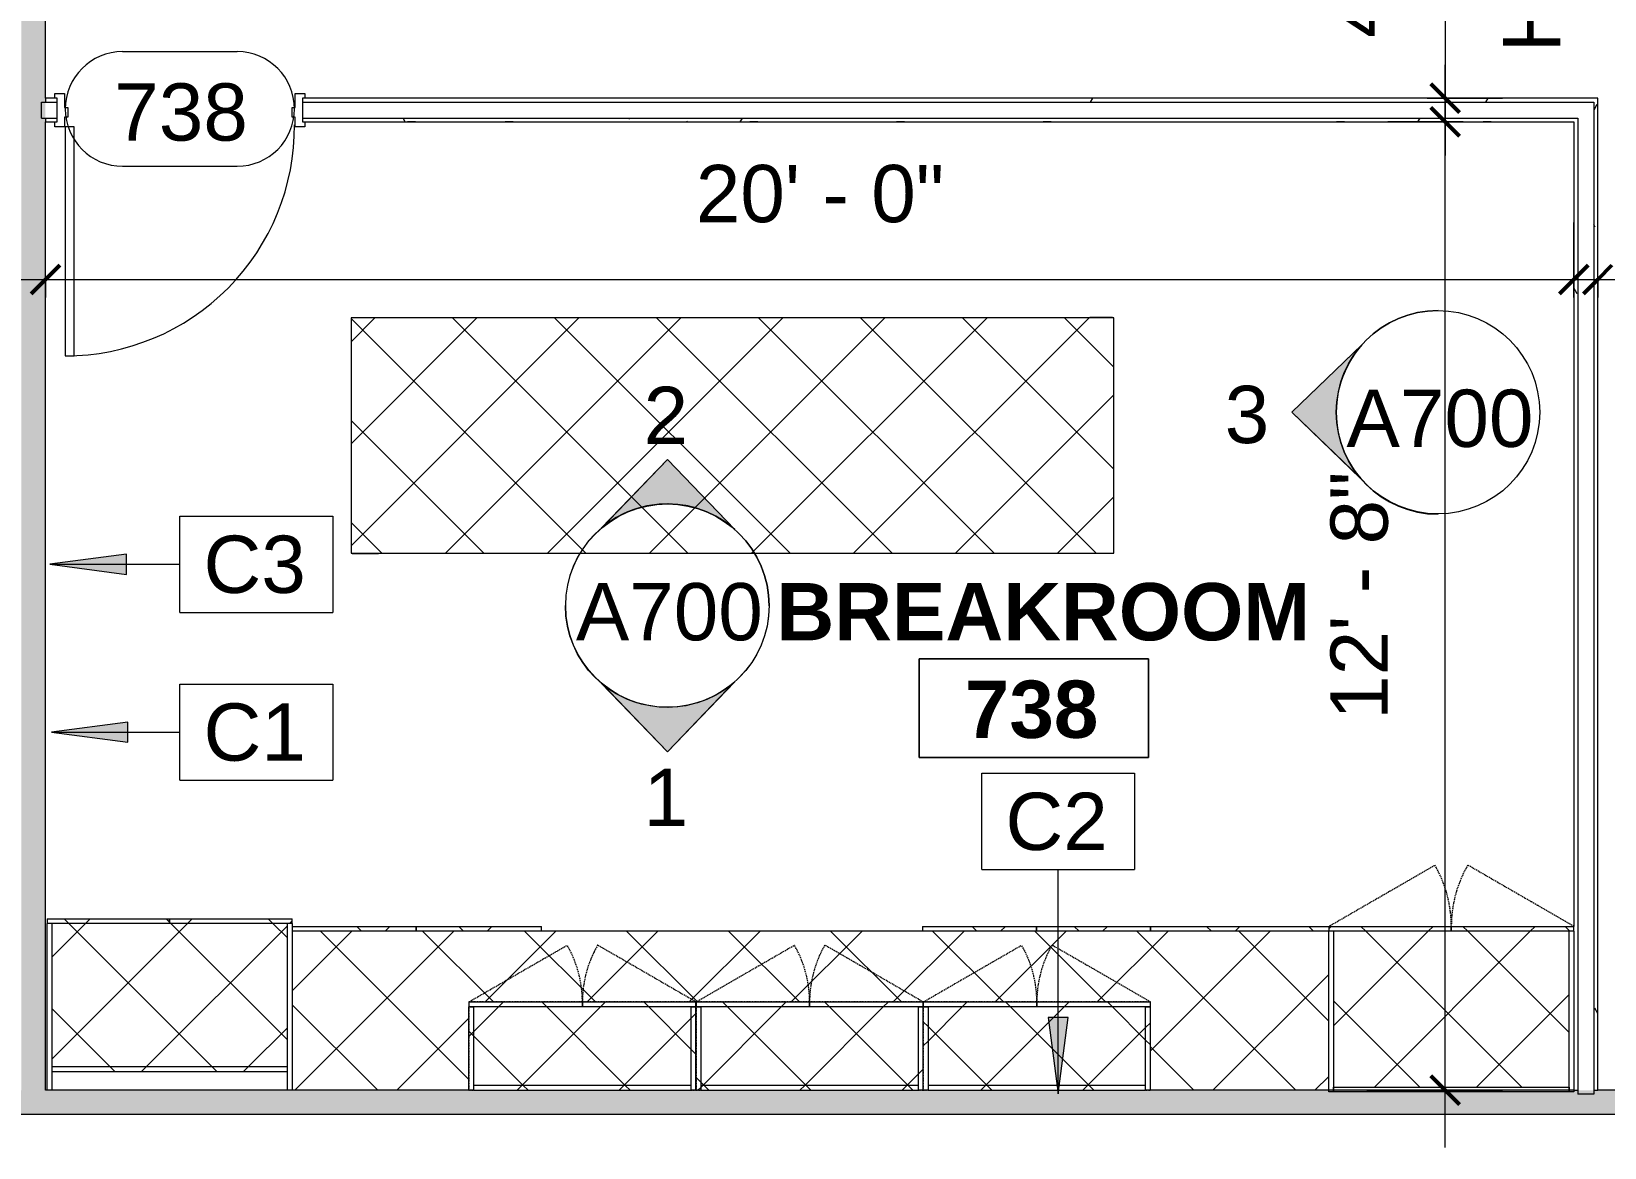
# Model space of a CAD drawing. Header units: inches. Extents: x 920 to 3228, y -557 to 2680.
# Drawn here: x 1919 to 2166.1, y 1490 to 1665.4 of the extents above; entities that cross this region are included whole.
import ezdxf

# ---------------------------------------------------------------- set-up
doc = ezdxf.new("R2010")
doc.units = ezdxf.units.IN
doc.header["$MEASUREMENT"] = 0
doc.linetypes.add('Dash', pattern=[0.25, 0.125, -0.125])
doc.linetypes.add('Hidden', pattern=[0.28125, 0.1875, -0.09375])
for name, color, linetype, lineweight in [('A-ANNO-DIMS', 211, 'Continuous', 9), ('A-ANNO-DIMS-96', 211, 'Continuous', 9), ('A-ANNO-KEYN', 231, 'Continuous', 9), ('A-AREA-IDEN', 2, 'Continuous', 9), ('A-DOOR', 31, 'Continuous', 13), ('A-DOOR-IDEN', 31, 'Continuous', 9), ('A-WALL', 113, 'Continuous', 13), ('A-WALL-PATT', 111, 'Continuous', 13), ('G-ANNO-SYMB', 111, 'Continuous', 9), ('I-WALL', 2, 'Continuous', 13), ('Q-CASE', 31, 'Continuous', 13), ('Q-CASE-HDLN', 31, 'Dash', 9)]:
    doc.layers.add(name, color=color, linetype=linetype, lineweight=lineweight)
doc.styles.add('Arial', font='arial.ttf', dxfattribs={"height": 9})
doc.styles.add('Swis721 Lt BT', font='swissl.ttf', dxfattribs={"height": 9})
doc.styles.add('Swis721 Lt BT_B', font='', dxfattribs={"height": 9})
doc.styles.get('Swis721 Lt BT_B').set_extended_font_data('Swis721 Lt BT', bold=True)
doc.dimstyles.new('OTJ_-_3_32__Linear__1_2__Tolerance', dxfattribs={"dimscale": 12, "dimtxt": 9.497835, "dimasz": 0.375, "dimexe": 0.75, "dimexo": 0.5, "dimgap": 0.5, "dimtad": 1, "dimdec": 1, "dimrnd": 0.5, "dimzin": 3, "dimdsep": 46, "dimlunit": 4, "dimtxsty": 'Swis721 Lt BT', "dimblk1": 'OBLIQUE', "dimblk2": 'OBLIQUE', "dimsah": 1, "dimcen": 0.09, "dimdle": 0.75, "dimazin": 0, "dimtfac": 1, "dimtdec": 4, "dimtix": 1, "dimtmove": 0, "dimatfit": 3, "dimfxl": 1, "dimtvp": 1, "dimfrac": 2, "dimtolj": 1, "dimtzin": 0, "dimarcsym": 2})
pattern_1 = [(45, (-1254.684, -1496.68), (-8.01223, 8.01223), []), (135, (-1254.684, -1496.68), (-8.01223, -8.01223), [])]
pattern_2 = [(45, (-1456, -1493.477), (-8.012227, 8.012227), []), (135, (-1456, -1493.477), (-8.012227, -8.012227), [])]
pattern_3 = [(225, (1431.991, 1498.43), (8.01223, -8.01223), []), (315, (1431.991, 1498.43), (8.01223, 8.01223), [])]
pattern_4 = [(45, (-1392.311, -1496.68), (-8.01223, 8.01223), []), (135, (-1392.311, -1496.68), (-8.01223, -8.01223), [])]
pattern_5 = [(225, (1336.368, 1498.43), (8.01223, -8.01223), []), (315, (1336.368, 1498.43), (8.01223, 8.01223), [])]
pattern_6 = [(45, (-1356.623, -1496.68), (-8.01223, 8.01223), []), (135, (-1356.623, -1496.68), (-8.01223, -8.01223), [])]
pattern_7 = [(45, (-1320.934, -1496.68), (-8.01223, 8.01223), []), (135, (-1320.934, -1496.68), (-8.01223, -8.01223), [])]
pattern_8 = [(0, (664.756, 0), (30.72, 7.68), [1.267, -21.773, 1.267, -21.773, -122.88]), (0, (664.756, 0), (30.72, 7.68), [-46.08, 1.267, -44.813, 1.267, -21.773, -53.76]), (0, (664.756, 0), (30.72, 7.68), [-115.2, 1.267, -14.093, 1.267, -37.133]), (120, (676.276, 3.84), (-22.011075, 22.7643), [1.267, -21.773, 1.267, -21.773, -122.88]), (120, (676.276, 3.84), (-22.011075, 22.7643), [-46.08, 1.267, -44.813, 1.267, -21.773, -53.76]), (120, (676.276, 3.84), (-22.011075, 22.7643), [-115.2, 1.267, -14.093, 1.267, -37.133]), (240, (680.116, 19.2), (-8.708925, -30.4443), [1.267, -21.773, 1.267, -21.773, -122.88]), (240, (680.116, 19.2), (-8.708925, -30.4443), [-46.08, 1.267, -44.813, 1.267, -21.773, -53.76]), (240, (680.116, 19.2), (-8.708925, -30.4443), [-115.2, 1.267, -14.093, 1.267, -37.133])]

# ---------------------------------------------------------------- blocks, each defined once
blk = doc.blocks.new('CW Cupbd2 - Fridge 80_h x 24_d - 2 Doors 2-7546946-Level XX  CONSTRUCTION')
at = {"layer": 'Q-CASE', "lineweight": 9}
h = blk.add_hatch(dxfattribs=at)
h.set_pattern_fill('FP_2', color=256, style=0, pattern_type=2)
h.set_pattern_definition(pattern_1)
h.paths.add_polyline_path([(2, 28.56), (21.25, 28.56), (21.25, 29.31), (2, 29.31)], flags=0)
h = blk.add_hatch(dxfattribs=at)
h.set_pattern_fill('FP_2', color=256, style=0, pattern_type=2)
h.set_pattern_definition(pattern_1)
h.paths.add_polyline_path([(18.12, 6.06), (39.75, 6.06), (39.75, 28.56), (2.75, 28.56), (2.75, 6.06)], flags=0)
h = blk.add_hatch(dxfattribs=at)
h.set_pattern_fill('FP_2', color=256, style=0, pattern_type=2)
h.set_pattern_definition(pattern_1)
h.paths.add_polyline_path([(40.5, 28.56), (40.5, 29.31), (21.25, 29.31), (21.25, 28.56), (40.25, 28.56)], flags=0)
h = blk.add_hatch(dxfattribs=at)
h.set_pattern_fill('FP_2', color=256, style=0, pattern_type=2)
h.set_pattern_definition(pattern_1)
h.paths.add_polyline_path([(18.12, 5.31), (39.75, 5.31), (39.75, 6.06), (2.75, 6.06), (2.75, 5.31)], flags=0)
for p, q in [((2, 29.31), (21.25, 29.31)), ((2, 29.31), (2, 28.56)), ((21.25, 28.56), (2, 28.56)), ((2.75, 28.56), (2.75, 6.06)), ((21.25, 28.56), (21.25, 29.31)), ((21.25, 29.31), (40.5, 29.31)), ((21.25, 29.31), (21.25, 28.56)), ((40.5, 28.56), (21.25, 28.56)), ((39.75, 6.06), (39.75, 28.56)), ((40.5, 28.56), (40.5, 29.31)), ((39.75, 6.06), (2.75, 6.06)), ((2.75, 6.06), (2.75, 5.31)), ((2.75, 5.31), (39.75, 5.31)), ((39.75, 5.31), (39.75, 6.06))]:
    blk.add_line(p, q, dxfattribs=at)
at = {"layer": 'Q-CASE', "lineweight": 20}
for p, q in [((2, 2.36), (2, 28.56)), ((40.5, 28.56), (40.5, 2.36)), ((2.75, 5.31), (2.75, 2.36)), ((39.75, 2.36), (39.75, 5.31)), ((2.75, 2.36), (2, 2.36)), ((40.5, 2.36), (39.75, 2.36))]:
    blk.add_line(p, q, dxfattribs=at)
blk = doc.blocks.new('CW Cupbd Combined - Oven Tower 96_h x 24_d _2 Microwaves_-7605141-Level XX  CONSTRUCTION')
at = {"layer": 'Q-CASE', "lineweight": 9}
h = blk.add_hatch(dxfattribs=at)
h.set_pattern_fill('FP_3', color=256, style=0, pattern_type=2)
h.set_pattern_definition(pattern_2)
h.paths.add_polyline_path([(2, 30.56), (21.25, 30.56), (21.25, 31.31), (2, 31.31)], flags=0)
h = blk.add_hatch(dxfattribs=at)
h.set_pattern_fill('FP_3', color=256, style=0, pattern_type=2)
h.set_pattern_definition(pattern_2)
h.paths.add_polyline_path([(21.25, 6.06), (39.75, 6.06), (39.75, 30.56), (2.75, 30.56), (2.75, 6.06), (10.47, 6.06)], flags=0)
h = blk.add_hatch(dxfattribs=at)
h.set_pattern_fill('FP_3', color=256, style=0, pattern_type=2)
h.set_pattern_definition(pattern_2)
h.paths.add_polyline_path([(40.5, 30.56), (40.5, 31.31), (21.25, 31.31), (21.25, 30.56), (39.75, 30.56)], flags=0)
at = {"layer": 'Q-CASE', "linetype": 'Hidden', "lineweight": 9}
for p, q in [((2, 31.31), (18.67, 40.94)), ((40.5, 31.31), (23.82, 40.94))]:
    blk.add_line(p, q, dxfattribs=at)
at = {"layer": 'Q-CASE', "lineweight": 9}
for p, q in [((2, 31.31), (21.25, 31.31)), ((2, 31.31), (2, 30.56)), ((21.25, 30.56), (2, 30.56)), ((21.25, 30.56), (21.25, 31.31)), ((21.25, 31.31), (40.5, 31.31)), ((21.25, 31.31), (21.25, 30.56)), ((40.5, 30.56), (21.25, 30.56)), ((40.5, 30.56), (40.5, 31.31))]:
    blk.add_line(p, q, dxfattribs=at)
at = {"layer": 'Q-CASE', "lineweight": 20}
for p, q in [((2, 5.31), (2, 30.56)), ((2.75, 30.56), (2.75, 5.31)), ((39.75, 5.31), (39.75, 30.56)), ((40.5, 30.56), (40.5, 5.31)), ((2.75, 5.31), (2, 5.31)), ((2.75, 6.06), (39.75, 6.06)), ((2.75, 5.31), (2.75, 6.06)), ((39.75, 5.31), (2.75, 5.31)), ((39.75, 6.06), (39.75, 5.31)), ((40.5, 5.31), (39.75, 5.31))]:
    blk.add_line(p, q, dxfattribs=at)
at = {"layer": 'Q-CASE', "linetype": 'Hidden', "lineweight": 9}
for centre, start, end in [((2, 31.31), 359.5, 30), ((40.5, 31.31), 150, 180.5)]:
    blk.add_arc(centre, 19.25, start, end, dxfattribs=at)
blk = doc.blocks.new('CW Cupbd2 - UB 34_5_h x 24_d - 2 Doors - 2 Shelves-7604715-Level XX  CONSTRUCTION')
at = {"layer": 'Q-CASE', "lineweight": 9}
h = blk.add_hatch(dxfattribs=at)
h.set_pattern_fill('FP_4', color=256, style=0, pattern_type=2)
h.set_pattern_definition(pattern_3)
h.paths.add_polyline_path([(7.75, -25.61), (2, -25.61), (2, -26.36), (19.89, -26.36), (19.89, -25.61)], flags=0)
h = blk.add_hatch(dxfattribs=at)
h.set_pattern_fill('FP_4', color=256, style=0, pattern_type=2)
h.set_pattern_definition(pattern_3)
h.paths.add_polyline_path([(19.89, -25.61), (19.89, -26.36), (37.78, -26.36), (37.78, -25.61), (37.03, -25.61)], flags=0)
for p, q in [((2, -25.61), (2, -26.36)), ((19.89, -26.36), (2, -26.36)), ((19.89, -26.36), (19.89, -25.61)), ((19.89, -25.61), (19.89, -26.36)), ((37.78, -26.36), (19.89, -26.36)), ((37.78, -26.36), (37.78, -25.61))]:
    blk.add_line(p, q, dxfattribs=at)
blk = doc.blocks.new('C-Counter Top - ADJ HEIGHT-7769889-Level XX  CONSTRUCTION')
at = {"layer": 'Q-CASE', "lineweight": 9}
h = blk.add_hatch(dxfattribs=at)
h.set_pattern_fill('FP_5', color=256, style=0, pattern_type=2)
h.set_pattern_definition([(45, (-1342.191, -1499.042), (-8.012227, 8.012227), []), (135, (-1342.191, -1499.042), (-8.012227, -8.012227), [])])
h.paths.add_polyline_path([(-47.01, 0), (-19.26, 0), (-19.26, 13.88), (87.8, 13.88), (87.8, 0), (115.8, 0), (115.8, 25), (-47.01, 25)], flags=0)
blk.add_line((115.8, 25), (-47.01, 25), dxfattribs=at)
blk = doc.blocks.new('CW Cupbd Ohead1 - 37_h x 13 7_8_d - 2 Doors - Open Below-7611470-Level XX  CONSTRUCTION')
at = {"layer": 'Q-CASE', "lineweight": 9}
h = blk.add_hatch(dxfattribs=at)
h.set_pattern_fill('FP_6', color=256, style=0, pattern_type=2)
h.set_pattern_definition(pattern_4)
h.paths.add_polyline_path([(2, 15.45), (19.84, 15.45), (19.84, 16.24), (2, 16.24)], flags=0)
h = blk.add_hatch(dxfattribs=at)
h.set_pattern_fill('FP_6', color=256, style=0, pattern_type=2)
h.set_pattern_definition(pattern_4)
h.paths.add_polyline_path([(2, 2.36), (2.75, 2.36), (2.75, 15.45), (2, 15.45), (2, 3.11)], flags=0)
h = blk.add_hatch(dxfattribs=at)
h.set_pattern_fill('FP_6', color=256, style=0, pattern_type=2)
h.set_pattern_definition(pattern_4)
h.paths.add_polyline_path([(2.75, 3.11), (36.93, 3.11), (36.93, 15.45), (2.75, 15.45)], flags=0)
h = blk.add_hatch(dxfattribs=at)
h.set_pattern_fill('FP_6', color=256, style=0, pattern_type=2)
h.set_pattern_definition(pattern_4)
h.paths.add_polyline_path([(37.68, 15.45), (37.68, 16.24), (19.84, 16.24), (19.84, 15.45), (36.93, 15.45)], flags=0)
h = blk.add_hatch(dxfattribs=at)
h.set_pattern_fill('FP_6', color=256, style=0, pattern_type=2)
h.set_pattern_definition(pattern_4)
h.paths.add_polyline_path([(36.93, 2.36), (37.68, 2.36), (37.68, 15.45), (36.93, 15.45), (36.93, 3.11)], flags=0)
h = blk.add_hatch(dxfattribs=at)
h.set_pattern_fill('FP_6', color=256, style=0, pattern_type=2)
h.set_pattern_definition(pattern_4)
h.paths.add_polyline_path([(31.93, 2.36), (36.93, 2.36), (36.93, 3.11), (2.75, 3.11), (2.75, 2.36)], flags=0)
at = {"layer": 'Q-CASE', "linetype": 'Hidden', "lineweight": 9}
for p, q in [((2, 16.24), (17.45, 25.16)), ((37.68, 16.24), (22.23, 25.16))]:
    blk.add_line(p, q, dxfattribs=at)
at = {"layer": 'Q-CASE', "lineweight": 9}
for p, q in [((2, 16.24), (19.84, 16.24)), ((2, 16.24), (2, 15.45)), ((19.84, 15.45), (2, 15.45)), ((2, 15.45), (2.75, 15.45)), ((2, 2.36), (2, 15.45)), ((2.75, 15.45), (2.75, 2.36)), ((19.84, 15.45), (19.84, 16.24)), ((19.84, 16.24), (37.68, 16.24)), ((19.84, 16.24), (19.84, 15.45)), ((37.68, 15.45), (19.84, 15.45)), ((36.93, 15.45), (37.68, 15.45)), ((36.93, 2.36), (36.93, 15.45)), ((37.68, 15.45), (37.68, 16.24)), ((37.68, 2.36), (37.68, 15.45)), ((36.93, 3.11), (2.75, 3.11)), ((2.75, 2.36), (2, 2.36)), ((2.75, 2.36), (36.93, 2.36)), ((37.68, 2.36), (36.93, 2.36))]:
    blk.add_line(p, q, dxfattribs=at)
at = {"layer": 'Q-CASE', "linetype": 'Hidden', "lineweight": 9}
for centre, start, end in [((2, 16.24), 359.5, 30), ((37.68, 16.24), 150, 180.5)]:
    blk.add_arc(centre, 17.84, start, end, dxfattribs=at)
at = {"layer": 'Q-CASE-HDLN'}
for p, q in [((37.68, 16.24), (2, 16.24)), ((2, 16.24), (2, 2.36)), ((37.68, 2.36), (37.68, 16.24)), ((2, 2.36), (37.68, 2.36))]:
    blk.add_line(p, q, dxfattribs=at)
blk = doc.blocks.new('CW Drawers - UB 34_5_h x 24_d - 4 Equal Drawers-7778418-Level XX  CONSTRUCTION')
at = {"layer": 'Q-CASE', "lineweight": 9}
h = blk.add_hatch(dxfattribs=at)
h.set_pattern_fill('FP_7', color=256, style=0, pattern_type=2)
h.set_pattern_definition([(45, (-1427.213, -1498.43), (-8.012227, 8.012227), []), (135, (-1427.213, -1498.43), (-8.012227, -8.012227), [])])
h.paths.add_polyline_path([(30.03, 25.61), (30.78, 25.61), (30.78, 26.36), (2.78, 26.36), (2.78, 25.61), (3.53, 25.61)], flags=0)
for q in [(30.78, 26.36), (2.78, 25.61)]:
    blk.add_line((2.78, 26.36), q, dxfattribs=at)
blk = doc.blocks.new('CW Cupbd2 - UB 34_5_h x 24_d - 2 Doors - 2 Shelves-7605663-Level XX  CONSTRUCTION')
at = {"layer": 'Q-CASE', "lineweight": 9}
h = blk.add_hatch(dxfattribs=at)
h.set_pattern_fill('FP_8', color=256, style=0, pattern_type=2)
h.set_pattern_definition(pattern_5)
h.paths.add_polyline_path([(21.72, -25.61), (2, -25.61), (2, -26.36), (21.72, -26.36)], flags=0)
h = blk.add_hatch(dxfattribs=at)
h.set_pattern_fill('FP_8', color=256, style=0, pattern_type=2)
h.set_pattern_definition(pattern_5)
h.paths.add_polyline_path([(31.94, -25.61), (21.72, -25.61), (21.72, -26.36), (41.19, -26.36), (41.19, -25.61), (40.69, -25.61)], flags=0)
for p, q in [((2, -25.61), (2, -26.36)), ((21.72, -26.36), (2, -26.36)), ((21.72, -26.36), (21.72, -25.61)), ((21.72, -25.61), (21.72, -26.36)), ((41.19, -26.36), (21.72, -26.36))]:
    blk.add_line(p, q, dxfattribs=at)
blk = doc.blocks.new('CW Cupbd Ohead1 - 37_h x 13 7_8_d - 2 Doors - Open Below-V10-Level XX  CONSTRUCTION')
at = {"layer": 'Q-CASE', "lineweight": 9}
h = blk.add_hatch(dxfattribs=at)
h.set_pattern_fill('FP_9', color=256, style=0, pattern_type=2)
h.set_pattern_definition(pattern_6)
h.paths.add_polyline_path([(2, 15.45), (19.84, 15.45), (19.84, 16.24), (2, 16.24)], flags=0)
h = blk.add_hatch(dxfattribs=at)
h.set_pattern_fill('FP_9', color=256, style=0, pattern_type=2)
h.set_pattern_definition(pattern_6)
h.paths.add_polyline_path([(2, 2.36), (2.75, 2.36), (2.75, 15.45), (2, 15.45), (2, 3.11)], flags=0)
h = blk.add_hatch(dxfattribs=at)
h.set_pattern_fill('FP_9', color=256, style=0, pattern_type=2)
h.set_pattern_definition(pattern_6)
h.paths.add_polyline_path([(36.93, 3.11), (36.93, 15.45), (2.75, 15.45), (2.75, 3.11), (19.84, 3.11)], flags=0)
h = blk.add_hatch(dxfattribs=at)
h.set_pattern_fill('FP_9', color=256, style=0, pattern_type=2)
h.set_pattern_definition(pattern_6)
h.paths.add_polyline_path([(37.68, 15.45), (37.68, 16.24), (19.84, 16.24), (19.84, 15.45), (36.93, 15.45)], flags=0)
h = blk.add_hatch(dxfattribs=at)
h.set_pattern_fill('FP_9', color=256, style=0, pattern_type=2)
h.set_pattern_definition(pattern_6)
h.paths.add_polyline_path([(36.93, 2.36), (37.68, 2.36), (37.68, 15.45), (36.93, 15.45), (36.93, 3.11)], flags=0)
h = blk.add_hatch(dxfattribs=at)
h.set_pattern_fill('FP_9', color=256, style=0, pattern_type=2)
h.set_pattern_definition(pattern_6)
h.paths.add_polyline_path([(36.93, 2.36), (36.93, 3.11), (2.75, 3.11), (2.75, 2.36), (13.02, 2.36)], flags=0)
at = {"layer": 'Q-CASE', "linetype": 'Hidden', "lineweight": 9}
for p, q in [((2, 16.24), (17.45, 25.16)), ((37.68, 16.24), (22.23, 25.16))]:
    blk.add_line(p, q, dxfattribs=at)
at = {"layer": 'Q-CASE', "lineweight": 9}
for p, q in [((2, 16.24), (19.84, 16.24)), ((2, 16.24), (2, 15.45)), ((19.84, 15.45), (2, 15.45)), ((2, 15.45), (2.75, 15.45)), ((2, 2.36), (2, 15.45)), ((2.75, 15.45), (2.75, 2.36)), ((19.84, 15.45), (19.84, 16.24)), ((19.84, 16.24), (37.68, 16.24)), ((19.84, 16.24), (19.84, 15.45)), ((37.68, 15.45), (19.84, 15.45)), ((36.93, 15.45), (37.68, 15.45)), ((36.93, 2.36), (36.93, 15.45)), ((37.68, 15.45), (37.68, 16.24)), ((37.68, 2.36), (37.68, 15.45)), ((36.93, 3.11), (2.75, 3.11)), ((2.75, 2.36), (2, 2.36)), ((2.75, 2.36), (36.93, 2.36)), ((37.68, 2.36), (36.93, 2.36))]:
    blk.add_line(p, q, dxfattribs=at)
at = {"layer": 'Q-CASE', "linetype": 'Hidden', "lineweight": 9}
for centre, start, end in [((2, 16.24), 359.5, 30), ((37.68, 16.24), 150, 180.5)]:
    blk.add_arc(centre, 17.84, start, end, dxfattribs=at)
at = {"layer": 'Q-CASE-HDLN'}
for p, q in [((37.68, 16.24), (2, 16.24)), ((2, 16.24), (2, 2.36)), ((37.68, 2.36), (37.68, 16.24)), ((2, 2.36), (37.68, 2.36))]:
    blk.add_line(p, q, dxfattribs=at)
blk = doc.blocks.new('CW Cupbd Ohead1 - 37_h x 13 7_8_d - 2 Doors - Open Below-V11-Level XX  CONSTRUCTION')
at = {"layer": 'Q-CASE', "lineweight": 9}
h = blk.add_hatch(dxfattribs=at)
h.set_pattern_fill('FP_10', color=256, style=0, pattern_type=2)
h.set_pattern_definition(pattern_7)
h.paths.add_polyline_path([(2, 15.45), (19.84, 15.45), (19.84, 16.24), (2, 16.24)], flags=0)
h = blk.add_hatch(dxfattribs=at)
h.set_pattern_fill('FP_10', color=256, style=0, pattern_type=2)
h.set_pattern_definition(pattern_7)
h.paths.add_polyline_path([(2, 2.36), (2.75, 2.36), (2.75, 15.45), (2, 15.45), (2, 3.11)], flags=0)
h = blk.add_hatch(dxfattribs=at)
h.set_pattern_fill('FP_10', color=256, style=0, pattern_type=2)
h.set_pattern_definition(pattern_7)
h.paths.add_polyline_path([(2.75, 3.11), (36.93, 3.11), (36.93, 15.45), (2.75, 15.45)], flags=0)
h = blk.add_hatch(dxfattribs=at)
h.set_pattern_fill('FP_10', color=256, style=0, pattern_type=2)
h.set_pattern_definition(pattern_7)
h.paths.add_polyline_path([(37.68, 15.45), (37.68, 16.24), (19.84, 16.24), (19.84, 15.45), (36.93, 15.45)], flags=0)
h = blk.add_hatch(dxfattribs=at)
h.set_pattern_fill('FP_10', color=256, style=0, pattern_type=2)
h.set_pattern_definition(pattern_7)
h.paths.add_polyline_path([(36.93, 2.36), (37.68, 2.36), (37.68, 15.45), (36.93, 15.45), (36.93, 3.11)], flags=0)
h = blk.add_hatch(dxfattribs=at)
h.set_pattern_fill('FP_10', color=256, style=0, pattern_type=2)
h.set_pattern_definition(pattern_7)
h.paths.add_polyline_path([(36.93, 2.36), (36.93, 3.11), (2.75, 3.11), (2.75, 2.36)], flags=0)
at = {"layer": 'Q-CASE', "linetype": 'Hidden', "lineweight": 9}
for p, q in [((2, 16.24), (17.45, 25.16)), ((37.68, 16.24), (22.23, 25.16))]:
    blk.add_line(p, q, dxfattribs=at)
at = {"layer": 'Q-CASE', "lineweight": 9}
for p, q in [((2, 16.24), (19.84, 16.24)), ((2, 16.24), (2, 15.45)), ((19.84, 15.45), (2, 15.45)), ((2, 15.45), (2.75, 15.45)), ((2, 2.36), (2, 15.45)), ((2.75, 15.45), (2.75, 2.36)), ((19.84, 15.45), (19.84, 16.24)), ((19.84, 16.24), (37.68, 16.24)), ((19.84, 16.24), (19.84, 15.45)), ((37.68, 15.45), (19.84, 15.45)), ((36.93, 15.45), (37.68, 15.45)), ((36.93, 2.36), (36.93, 15.45)), ((37.68, 15.45), (37.68, 16.24)), ((37.68, 2.36), (37.68, 15.45)), ((36.93, 3.11), (2.75, 3.11)), ((2.75, 2.36), (2, 2.36)), ((2.75, 2.36), (36.93, 2.36)), ((37.68, 2.36), (36.93, 2.36))]:
    blk.add_line(p, q, dxfattribs=at)
at = {"layer": 'Q-CASE', "linetype": 'Hidden', "lineweight": 9}
for centre, start, end in [((2, 16.24), 359.5, 30), ((37.68, 16.24), 150, 180.5)]:
    blk.add_arc(centre, 17.84, start, end, dxfattribs=at)
at = {"layer": 'Q-CASE-HDLN'}
for p, q in [((37.68, 16.24), (2, 16.24)), ((2, 16.24), (2, 2.36)), ((37.68, 2.36), (37.68, 16.24)), ((2, 2.36), (37.68, 2.36))]:
    blk.add_line(p, q, dxfattribs=at)
blk = doc.blocks.new('Casework 48 - Casework 1-7575917-Level XX  CONSTRUCTION')
at = {"layer": 'Q-CASE', "lineweight": 9}
h = blk.add_hatch(dxfattribs=at)
h.set_pattern_fill('FP_1', color=256, style=0, pattern_type=2)
h.set_pattern_definition([(45, (0, 0), (-8.012227, 8.012227), []), (135, (0, 0), (-8.012227, -8.012227), [])])
h.paths.add_polyline_path([(1424.25, 1583.4), (1424.25, 1620.4), (1304.43, 1620.4), (1304.43, 1583.4), (1369.64, 1583.4)], flags=0)
for p, q in [((1424.25, 1620.4), (1304.43, 1620.4)), ((1304.43, 1620.4), (1304.43, 1583.4)), ((1424.05, 1620.43), (1420.46, 1620.43)), ((1424.25, 1583.4), (1424.25, 1620.4)), ((1304.43, 1583.4), (1424.25, 1583.4)), ((1304.63, 1583.38), (1308.76, 1583.38))]:
    blk.add_line(p, q, dxfattribs=at)
blk = doc.blocks.new('Door - Single - Solid Door-V12-Level XX  CONSTRUCTION')
at = {"layer": 'A-DOOR', "lineweight": 9}
for p, q in [((-15.63, 2.54), (-14.13, 2.54)), ((-15.63, 1.79), (-15.63, 2.54)), ((-14.13, 2.54), (-14.13, 0.29)), ((22.12, 2.54), (23.62, 2.54)), ((22.12, 0.29), (22.12, 2.54)), ((23.62, 2.54), (23.62, 1.79)), ((-14.13, 0.29), (-13.63, 0.29)), ((-13.63, 0.29), (-13.63, -1.21)), ((21.62, 0.29), (22.12, 0.29)), ((21.62, -1.21), (21.62, 0.29)), ((-15.63, -2.71), (-15.63, -1.96)), ((-14.13, -1.21), (-14.13, -2.71)), ((-13.63, -1.21), (-14.13, -1.21)), ((22.12, -1.21), (21.62, -1.21)), ((22.12, -2.71), (22.12, -1.21)), ((23.62, -1.96), (23.62, -2.71)), ((-14.13, -2.71), (-15.63, -2.71)), ((23.62, -2.71), (22.12, -2.71))]:
    blk.add_line(p, q, dxfattribs=at)
at = {"layer": 'A-DOOR'}
for p, q in [((-12.63, -2.71), (-14.01, -2.71)), ((-14.01, -2.71), (-14.01, -38.71)), ((-12.63, -38.71), (-12.63, -2.71)), ((-14.01, -38.71), (-12.63, -38.71))]:
    blk.add_line(p, q, dxfattribs=at)
at = {"layer": 'A-DOOR', "lineweight": 9}
blk.add_arc((-14.01, -2.71), 36, 270, 0.5, dxfattribs=at)
blk = doc.blocks.new('Elevation - Filled Arrow 2-347888-Level XX  CONSTRUCTION')
at = {"layer": 'G-ANNO-SYMB'}
blk.add_circle((0, 0), 0.1664, dxfattribs=at)
blk = doc.blocks.new('Elevation - Filled Arrow-151867-Level XX  CONSTRUCTION')
at = {"layer": 'G-ANNO-SYMB'}
h = blk.add_hatch(color=256, dxfattribs=at)
edge = h.paths.add_edge_path(flags=0)
edge.add_line((0, 0.2393), (0.1103, 0.1247))
edge.add_arc((-0.0002, -0.0002), 0.1667, 48.498, 130.5571)
edge.add_line((-0.1085, 0.1265), (0, 0.2393))
for p, q in [((0, 0.2393), (-0.1085, 0.1265)), ((-0.1084, 0.1266), (0, 0.2393)), ((0, 0.2393), (-0.1084, 0.1266)), ((0, 0.2393), (0.11, 0.1249)), ((0.1103, 0.1247), (0, 0.2393))]:
    blk.add_line(p, q, dxfattribs=at)
blk.add_arc((-0.0002, -0.0002), 0.1667, 48.498, 130.5571, dxfattribs=at)
blk.add_ellipse((-0.0002, -0.0001), major_axis=(-0.1667, 0), ratio=0.999376, start_param=3.141593, end_param=6.283185, dxfattribs=at)
blk = doc.blocks.new('Room Tag - Room Name and Number-3379422-Level XX  CONSTRUCTION')
at = {"layer": 'A-AREA-IDEN'}
for p, q in [((-0.1881, -0.1636), (-0.1881, -0.0018)), ((-0.1881, -0.0018), (0.1869, -0.0018)), ((0.1869, -0.0018), (-0.1881, -0.0018)), ((-0.1881, -0.0018), (-0.1881, -0.1636)), ((0.1869, -0.0018), (0.1869, -0.1636)), ((0.1869, -0.1636), (0.1869, -0.0018)), ((0.1869, -0.1636), (-0.1881, -0.1636)), ((-0.1881, -0.1636), (0.1869, -0.1636))]:
    blk.add_line(p, q, dxfattribs=at)
blk = doc.blocks.new('Door Tag - Door Tag-41184-Level XX  CONSTRUCTION')
at = {"layer": 'A-DOOR-IDEN'}
for p, q in [((-0.09375, 0.09375), (0.09375, 0.09375)), ((-0.09375, -0.09375), (0.09375, -0.09375))]:
    blk.add_line(p, q, dxfattribs=at)
for centre, start, end in [((-0.09375, 0), 90, 270), ((0.09375, 0), 270, 90)]:
    blk.add_arc(centre, 0.09375, start, end, dxfattribs=at)
blk = doc.blocks.new('DIMBLOCK29-Level XX  CONSTRUCTION')
at = {"layer": 'A-ANNO-DIMS-96'}
for p, q in [((2141.04, 1490.04), (2141.04, 1660.17)), ((2143.86, 1651.17), (2132.04, 1651.17)), ((2141.04, 1651.17), (2143.86, 1651.17)), ((2128.75, 1499.04), (2150.04, 1499.04)), ((2141.04, 1499.04), (2128.75, 1499.04))]:
    blk.add_line(p, q, dxfattribs=at)
at = {"layer": 'A-ANNO-DIMS-96', "lineweight": 50}
for p, q in [((2141.04, 1651.17), (2138.79, 1653.42)), ((2141.04, 1651.17), (2143.29, 1648.92)), ((2141.04, 1499.04), (2138.79, 1501.29)), ((2141.04, 1499.04), (2143.29, 1496.79))]:
    blk.add_line(p, q, dxfattribs=at)
at = {"layer": 'A-ANNO-DIMS-96', "color": 0, "insert": (2123.03, 1557.24), "char_height": 9, "width": 42.8759, "attachment_point": 1, "rotation": 90, "line_spacing_factor": 1.005062, "style": 'Swis721 Lt BT'}
blk.add_mtext('12\' - 8"', dxfattribs=at)
blk = doc.blocks.new('_Oblique')
at = {"color": 0, "linetype": 'ByBlock', "lineweight": -2}
blk.add_line((-0.5, -0.5), (0.5, 0.5), dxfattribs=at)
blk = doc.blocks.new('DIMBLOCK30-Level XX  CONSTRUCTION')
at = {"layer": 'A-ANNO-DIMS-96'}
for p, q in [((1921.18, 1623.59), (1921.18, 1635.4)), ((2161.25, 1623.59), (2161.25, 1635.4)), ((1912.18, 1626.4), (2170.25, 1626.4)), ((1921.18, 1626.4), (1921.18, 1623.59)), ((2161.25, 1626.4), (2161.25, 1623.59))]:
    blk.add_line(p, q, dxfattribs=at)
at = {"layer": 'A-ANNO-DIMS-96', "lineweight": 50}
for p, q in [((1921.18, 1626.4), (1923.43, 1628.65)), ((2161.25, 1626.4), (2163.5, 1628.65)), ((1921.18, 1626.4), (1918.93, 1624.15)), ((2161.25, 1626.4), (2159, 1624.15))]:
    blk.add_line(p, q, dxfattribs=at)
at = {"layer": 'A-ANNO-DIMS-96', "color": 0, "insert": (2023.35, 1644.42), "char_height": 9, "width": 42.8759, "attachment_point": 1, "line_spacing_factor": 1.005062, "style": 'Swis721 Lt BT'}
blk.add_mtext('20\' - 0"', dxfattribs=at)
blk = doc.blocks.new('DIMBLOCK31-Level XX  CONSTRUCTION')
at = {"layer": 'A-ANNO-DIMS-96'}
for p, q in [((2165, 1623.59), (2165, 1635.4)), ((2221.24, 1624.17), (2221.24, 1635.4)), ((2156, 1626.4), (2230.24, 1626.4)), ((2165, 1626.4), (2165, 1623.59)), ((2221.24, 1626.4), (2221.24, 1624.17))]:
    blk.add_line(p, q, dxfattribs=at)
at = {"layer": 'A-ANNO-DIMS-96', "lineweight": 50}
for p, q in [((2165, 1626.4), (2167.25, 1628.65)), ((2221.24, 1626.4), (2223.49, 1628.65)), ((2165, 1626.4), (2162.75, 1624.15)), ((2221.24, 1626.4), (2218.99, 1624.15))]:
    blk.add_line(p, q, dxfattribs=at)
at = {"layer": 'A-ANNO-DIMS-96', "color": 0, "char_height": 9, "attachment_point": 1, "line_spacing_factor": 1.005062, "style": 'Swis721 Lt BT'}
for s, insert, width in [('4\' - 8"', (2178.57, 1644.42), 34.9159), ('HOLD', (2176.31, 1617.34), 40.3432)]:
    blk.add_mtext(s, dxfattribs=dict(at, insert=insert, width=width))
blk = doc.blocks.new('DIMBLOCK32-Level XX  CONSTRUCTION')
at = {"layer": 'A-ANNO-DIMS-96'}
for p, q in [((2141.04, 1711.92), (2141.04, 1645.92)), ((2138.23, 1702.92), (2150.04, 1702.92)), ((2141.04, 1702.92), (2138.23, 1702.92)), ((2138.23, 1654.92), (2150.04, 1654.92)), ((2141.04, 1654.92), (2138.23, 1654.92))]:
    blk.add_line(p, q, dxfattribs=at)
at = {"layer": 'A-ANNO-DIMS-96', "lineweight": 50}
for p, q in [((2141.04, 1702.92), (2138.79, 1705.17)), ((2141.04, 1702.92), (2143.29, 1700.67)), ((2141.04, 1654.92), (2138.79, 1657.17)), ((2141.04, 1654.92), (2143.29, 1652.67))]:
    blk.add_line(p, q, dxfattribs=at)
at = {"layer": 'A-ANNO-DIMS-96', "color": 0, "char_height": 9, "attachment_point": 1, "rotation": 90, "line_spacing_factor": 1.005062, "style": 'Swis721 Lt BT'}
for s, insert, width in [('4\' - 0"', (2123.03, 1664.37), 34.9159), ('HOLD', (2150.11, 1662.11), 40.3432)]:
    blk.add_mtext(s, dxfattribs=dict(at, insert=insert, width=width))
blk = doc.blocks.new('Keynote Tag - Keynote Number - Boxed-135510-Level XX  CONSTRUCTION')
at = {"layer": 'A-ANNO-KEYN'}
for p, q in [((-0.125, -0.0792), (-0.125, 0.0781)), ((-0.125, 0.0781), (0.125, 0.0781)), ((0.125, 0.0781), (0.125, -0.0792)), ((-0.125, -0.0792), (0.125, -0.0792))]:
    blk.add_line(p, q, dxfattribs=at)

msp = doc.modelspace()

# ---------------------------------------------------------------- hatches: boundary and pattern name
at = {"layer": 'A-ANNO-KEYN'}
for points in [[(1921.9, 1581.68), (1933.9, 1580.1), (1933.9, 1583.26)], [(1922.12, 1555.32), (1934.12, 1553.74), (1934.12, 1556.9)], [(2080.27, 1498.49), (2081.85, 1510.49), (2078.69, 1510.49)]]:
    msp.add_hatch(color=256, dxfattribs=at).paths.add_polyline_path(points, flags=0)
at = {"layer": 'A-WALL-PATT', "lineweight": 9}
msp.add_hatch(color=7, dxfattribs=at).paths.add_polyline_path([(1921.18, 1499.04), (1921.18, 1796.86), (1917.43, 1796.86), (1917.43, 1499.04)], flags=0)
h = msp.add_hatch(dxfattribs=at)
h.set_pattern_fill('FP_11', color=256, style=0, pattern_type=2)
h.set_pattern_definition(pattern_8)
h.paths.add_polyline_path([(2164.43, 1654.29), (2165, 1654.29), (2165, 1654.92), (1961.56, 1654.92), (1961.56, 1654.29), (2164.38, 1654.29)], flags=0)
h.paths.add_polyline_path([(1923.06, 1654.29), (1923.06, 1654.92), (1921.18, 1654.92), (1921.18, 1654.29), (1922.12, 1654.29)], flags=0)
h = msp.add_hatch(dxfattribs=at)
h.set_pattern_fill('FP_11', color=256, style=0, pattern_type=2)
h.set_pattern_definition(pattern_8)
h.paths.add_polyline_path([(2165, 1499.04), (2165, 1654.29), (2164.38, 1654.29), (2164.38, 1499.04)], flags=0)
h = msp.add_hatch(dxfattribs=at)
h.set_pattern_fill('FP_11', color=256, style=0, pattern_type=2)
h.set_pattern_definition(pattern_8)
h.paths.add_polyline_path([(2161.25, 1651.17), (2161.88, 1651.17), (2161.88, 1651.79), (1961.56, 1651.79), (1961.56, 1651.17), (2131.23, 1651.17)], flags=0)
h.paths.add_polyline_path([(1923.06, 1651.17), (1923.06, 1651.79), (1921.18, 1651.79), (1921.18, 1651.17), (1921.34, 1651.17)], flags=0)
h = msp.add_hatch(dxfattribs=at)
h.set_pattern_fill('FP_11', color=256, style=0, pattern_type=2)
h.set_pattern_definition(pattern_8)
h.paths.add_polyline_path([(2161.88, 1499.04), (2161.88, 1651.17), (2161.25, 1651.17), (2161.25, 1499.04)], flags=0)
h = msp.add_hatch(color=7, dxfattribs=at)
h.paths.add_polyline_path([(2131.23, 1495.29), (2180.06, 1495.29), (2180.06, 1499.04), (1798.03, 1499.04), (1798.03, 1495.29), (2122.75, 1495.29)], flags=0)
h.paths.add_polyline_path([(2221, 1495.29), (2221, 1499.04), (2218.56, 1499.04), (2218.56, 1495.29)], flags=0)

# ---------------------------------------------------------------- linework, layer by layer
at = {"layer": 'A-ANNO-KEYN'}
for p, q in [((1933.9, 1583.26), (1921.9, 1581.68)), ((1921.9, 1581.68), (1933.9, 1580.1)), ((1921.9, 1581.68), (1942.31, 1581.68)), ((1933.9, 1580.1), (1933.9, 1583.26)), ((1934.12, 1556.9), (1922.12, 1555.32)), ((1934.12, 1553.74), (1934.12, 1556.9)), ((1922.12, 1555.32), (1934.12, 1553.74)), ((1922.12, 1555.32), (1942.31, 1555.32)), ((2080.27, 1498.49), (2080.27, 1533.73)), ((2081.85, 1510.49), (2078.69, 1510.49)), ((2078.69, 1510.49), (2080.27, 1498.49)), ((2080.27, 1498.49), (2081.85, 1510.49))]:
    msp.add_line(p, q, dxfattribs=at)
at = {"layer": 'A-WALL'}
for p, q in [((1920.56, 1654.29), (1923.06, 1654.29)), ((1961.56, 1654.29), (2164.38, 1654.29)), ((2164.38, 1654.29), (2164.38, 1498.42)), ((1920.56, 1651.79), (1923.06, 1651.79)), ((1961.56, 1651.79), (2161.88, 1651.79)), ((2161.88, 1651.79), (2161.88, 1498.42))]:
    msp.add_line(p, q, dxfattribs=at)
at = {"layer": 'I-WALL', "color": 8, "lineweight": 20}
for p, q in [((1921.18, 1654.92), (1921.18, 1796.86)), ((1921.18, 1499.04), (1921.18, 1651.17)), ((1987.69, 1499.04), (1921.18, 1499.04)), ((2161.25, 1499.04), (2094.75, 1499.04)), ((2180.06, 1499.04), (2165, 1499.04)), ((1794.28, 1495.29), (2180.06, 1495.29))]:
    msp.add_line(p, q, dxfattribs=at)
at = {"layer": 'I-WALL', "lineweight": 9}
for p, q in [((1920.56, 1651.79), (1920.56, 1654.29)), ((2164.38, 1498.42), (2161.88, 1498.42))]:
    msp.add_line(p, q, dxfattribs=at)
at = {"layer": 'I-WALL'}
for p, q in [((1923.06, 1654.92), (1921.18, 1654.92)), ((1921.18, 1654.92), (1921.18, 1654.29)), ((1923.06, 1651.17), (1923.06, 1654.92)), ((2165, 1654.92), (1961.56, 1654.92)), ((1961.56, 1654.92), (1961.56, 1651.17)), ((2165, 1499.04), (2165, 1654.92)), ((1921.18, 1651.79), (1921.18, 1651.17)), ((1921.18, 1651.17), (1923.06, 1651.17)), ((1961.56, 1651.17), (2161.25, 1651.17)), ((2161.25, 1651.17), (2161.25, 1524.79)), ((2161.25, 1524.04), (2161.25, 1499.04)), ((2161.25, 1499.04), (2161.88, 1499.04)), ((2164.38, 1499.04), (2165, 1499.04))]:
    msp.add_line(p, q, dxfattribs=at)

# ---------------------------------------------------------------- block references
at = {"layer": 'A-ANNO-KEYN', "xscale": 95.99999999999994, "yscale": 95.99999999999994, "zscale": 95.99999999999994}
for p in [(1954.31, 1581.73), (1954.31, 1555.37), (2080.27, 1541.34)]:
    msp.add_blockref('Keynote Tag - Keynote Number - Boxed-135510-Level XX  CONSTRUCTION', p, dxfattribs=at)
at = {"layer": 'A-AREA-IDEN', "xscale": 95.99999999999994, "yscale": 95.99999999999994, "zscale": 95.99999999999994}
msp.add_blockref('Room Tag - Room Name and Number-3379422-Level XX  CONSTRUCTION', (2076.49, 1567.01), dxfattribs=at)
at = {"layer": 'A-DOOR'}
msp.add_blockref('Door - Single - Solid Door-V12-Level XX  CONSTRUCTION', (1938.32, 1653.13), dxfattribs=at)
at = {"layer": 'A-DOOR-IDEN', "xscale": 95.99999999999994, "yscale": 95.99999999999994, "zscale": 95.99999999999994}
msp.add_blockref('Door Tag - Door Tag-41184-Level XX  CONSTRUCTION', (1942.31, 1653.22), dxfattribs=at)
at = {"layer": 'G-ANNO-SYMB', "xscale": 95.99999999999994, "yscale": 95.99999999999994, "zscale": 95.99999999999994, "rotation": 90}
msp.add_blockref('Elevation - Filled Arrow-151867-Level XX  CONSTRUCTION', (2139.92, 1605.57), dxfattribs=at)
at = {"layer": 'G-ANNO-SYMB', "xscale": 95.99999999999994, "yscale": 95.99999999999994, "zscale": 95.99999999999994}
for name, p in [('Elevation - Filled Arrow 2-347888-Level XX  CONSTRUCTION', (2139.92, 1605.57)), ('Elevation - Filled Arrow-151867-Level XX  CONSTRUCTION', (2018.88, 1575.18)), ('Elevation - Filled Arrow 2-347888-Level XX  CONSTRUCTION', (2018.88, 1575.18))]:
    msp.add_blockref(name, p, dxfattribs=at)
at = {"layer": 'G-ANNO-SYMB', "extrusion": (0, 0, -1), "xscale": 95.99999999999994, "yscale": 95.99999999999994, "zscale": 95.99999999999994, "rotation": 180}
msp.add_blockref('Elevation - Filled Arrow-151867-Level XX  CONSTRUCTION', (-2018.88, 1575.18), dxfattribs=at)
at = {"layer": 'Q-CASE', "lineweight": 9}
for name, p in [('Casework 48 - Casework 1-7575917-Level XX  CONSTRUCTION', (664.76, 0)), ('CW Cupbd Combined - Oven Tower 96_h x 24_d _2 Microwaves_-7605141-Level XX  CONSTRUCTION', (2120.76, 1493.48)), ('CW Cupbd2 - Fridge 80_h x 24_d - 2 Doors 2-7546946-Level XX  CONSTRUCTION', (1919.44, 1496.68)), ('CW Drawers - UB 34_5_h x 24_d - 4 Equal Drawers-7778418-Level XX  CONSTRUCTION', (2091.97, 1498.43)), ('C-Counter Top - ADJ HEIGHT-7769889-Level XX  CONSTRUCTION', (2006.95, 1499.04)), ('CW Cupbd Ohead1 - 37_h x 13 7_8_d - 2 Doors - Open Below-V11-Level XX  CONSTRUCTION', (1985.69, 1496.68)), ('CW Cupbd Ohead1 - 37_h x 13 7_8_d - 2 Doors - Open Below-V10-Level XX  CONSTRUCTION', (2021.38, 1496.68)), ('CW Cupbd Ohead1 - 37_h x 13 7_8_d - 2 Doors - Open Below-7611470-Level XX  CONSTRUCTION', (2057.07, 1496.68))]:
    msp.add_blockref(name, p, dxfattribs=at)
at = {"layer": 'Q-CASE', "lineweight": 9, "rotation": 180}
for name, p in [('CW Cupbd2 - UB 34_5_h x 24_d - 2 Doors - 2 Shelves-7605663-Level XX  CONSTRUCTION', (2001.12, 1498.43)), ('CW Cupbd2 - UB 34_5_h x 24_d - 2 Doors - 2 Shelves-7604715-Level XX  CONSTRUCTION', (2096.75, 1498.43))]:
    msp.add_blockref(name, p, dxfattribs=at)

# ---------------------------------------------------------------- texts
at = {"layer": 'A-ANNO-KEYN', "char_height": 9, "width": 19.695, "attachment_point": 1, "style": 'Arial'}
for s, insert in [('C3', (1946.02, 1586.18)), ('C1', (1946.02, 1559.82)), ('C2', (2071.98, 1545.79))]:
    msp.add_mtext(s, dxfattribs=dict(at, insert=insert))
at = {"layer": 'A-AREA-IDEN', "char_height": 9, "attachment_point": 1, "style": 'Swis721 Lt BT_B'}
for s, insert, width in [('BREAKROOM', (2036.01, 1578.73), 97.869), ('738', (2065.6, 1563.41), 25.452)]:
    msp.add_mtext(s, dxfattribs=dict(at, insert=insert, width=width))
at = {"layer": 'A-DOOR-IDEN', "insert": (1932.01, 1657.24), "char_height": 9, "width": 24.543, "attachment_point": 1, "style": 'Swis721 Lt BT'}
msp.add_mtext('738', dxfattribs=at)
at = {"layer": 'G-ANNO-SYMB', "char_height": 9, "attachment_point": 1}
for s, insert, width, style in [('2', (2015.15, 1609.57), 8.181, 'Swis721 Lt BT'), ('3', (2106.42, 1609.72), 8.181, 'Swis721 Lt BT'), ('A700', (2125.55, 1609.12), 35.754, 'Arial'), ('A700', (2004.51, 1578.73), 35.754, 'Arial'), ('1', (2015.15, 1549.56), 8.181, 'Swis721 Lt BT')]:
    msp.add_mtext(s, dxfattribs=dict(at, insert=insert, width=width, style=style))

# ---------------------------------------------------------------- dimensions: what is measured, and where the dimension line sits
at = {"layer": 'A-ANNO-DIMS'}
dim = msp.add_linear_dim(base=(2141.04, 1654.92), p1=(2144.23, 1702.92), p2=(2144.23, 1654.92), angle=90, text='<>\\XHOLD', dimstyle='OTJ_-_3_32__Linear__1_2__Tolerance', override={"dimpost": '<>', "dimfxl": 48}, dxfattribs=at)
dim.commit()
dim.dimension.update_dxf_attribs({"geometry": 'DIMBLOCK32-Level XX  CONSTRUCTION', "text_midpoint": (2141.04, 1678.92)})
dim = msp.add_linear_dim(base=(2141.04, 1651.17), p1=(2122.75, 1499.04), p2=(2137.86, 1651.17), angle=90, dimstyle='OTJ_-_3_32__Linear__1_2__Tolerance', override={"dimpost": '<>', "dimfxl": 152.87372}, dxfattribs=at)
dim.commit()
dim.dimension.update_dxf_attribs({"geometry": 'DIMBLOCK29-Level XX  CONSTRUCTION', "text_midpoint": (2130.42, 1575.1)})
dim = msp.add_linear_dim(base=(2161.25, 1626.4), p1=(1921.18, 1629.59), p2=(2161.25, 1629.59), dimstyle='OTJ_-_3_32__Linear__1_2__Tolerance', override={"dimpost": '<>', "dimfxl": 240.066361}, dxfattribs=at)
dim.commit()
dim.dimension.update_dxf_attribs({"geometry": 'DIMBLOCK30-Level XX  CONSTRUCTION', "text_midpoint": (2041.22, 1637.03)})
dim = msp.add_linear_dim(base=(2221.24, 1626.4), p1=(2165, 1629.59), p2=(2221.24, 1618.17), text='<>\\XHOLD', dimstyle='OTJ_-_3_32__Linear__1_2__Tolerance', override={"dimpost": '<>', "dimfxl": 57.381893}, dxfattribs=at)
dim.commit()
dim.dimension.update_dxf_attribs({"geometry": 'DIMBLOCK31-Level XX  CONSTRUCTION', "text_midpoint": (2193.12, 1626.4)})

doc.saveas('drawing.dxf')
